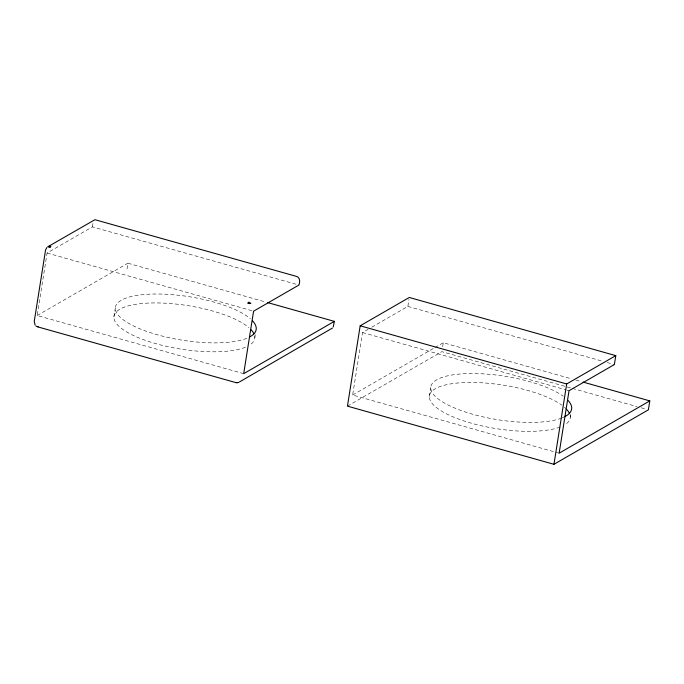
<?xml version="1.0" encoding="UTF-8"?>
<svg xmlns="http://www.w3.org/2000/svg" width="684" height="684" viewBox="0 0 684 684"><rect width="100%" height="100%" fill="white"/><g stroke="black" fill="none" stroke-linecap="round" stroke-linejoin="round"><path stroke-width="0.51" stroke-dasharray="3.42 2.56" d="M127.036 268.906L127.848 263.212L265.512 301.986M243.692 373.669L37.184 315.512L47.085 253.029L92.408 226.874L298.917 285.04M92.408 226.874L93.118 222.411M113.886 316.991L115.297 308.065M254.824 337.751L255.294 334.775M559.144 453.193L352.645 395.036L362.537 332.552L368.086 329.346M371.788 327.217L407.869 306.398L408.964 299.455M429.338 396.515L430.749 387.589M442.668 346.702L443.3 342.735L571.721 378.902M570.276 417.274L570.747 414.299M37.184 315.512L127.848 263.212M352.645 395.036L434.049 348.071M434.973 347.54L443.3 342.735M347.446 406.142L441.881 351.661L571.337 388.119M407.869 306.398L603.066 361.374M607.178 362.537L614.369 364.563M575.825 380.065L580.964 381.51M572.363 388.409L637.086 406.638M641.199 407.792L646.329 409.246M362.537 332.552L565.959 389.846M566.985 390.137L569.037 390.709M47.085 253.029L252.558 310.895M254.653 335.835A71.273 22.025 9 0 1 250.472 344.531M245.402 347.224A71.273 22.025 9 0 1 157.175 344.035L151.754 342.453A71.273 22.025 9 0 1 118.238 310.211L120.538 308.792A71.273 22.025 9 0 1 211.536 310.707L216.948 312.28A71.273 22.025 9 0 1 248.967 327.713M246.813 338.298A71.273 22.025 9 0 1 158.585 335.109L153.173 333.527A71.273 22.025 9 0 1 119.649 301.285L121.957 299.866A71.273 22.025 9 0 1 212.946 301.781L218.367 303.354A71.273 22.025 9 0 1 250.387 318.787M570.105 415.359A71.273 22.025 9 0 1 565.924 424.054M560.093 427.047A71.273 22.025 9 0 1 472.627 423.558L467.206 421.977A71.273 22.025 9 0 1 433.69 389.735L435.99 388.315A71.273 22.025 9 0 1 526.988 390.231L532.4 391.804A71.273 22.025 9 0 1 561.803 405.159M564.42 407.236A71.273 22.025 9 0 1 566.574 409.306M565.035 416.539A71.273 22.025 9 0 1 562.265 417.821M561.504 418.121A71.273 22.025 9 0 1 474.038 414.632L468.625 413.05A71.273 22.025 9 0 1 435.101 380.808L437.409 379.389A71.273 22.025 9 0 1 528.399 381.304L533.819 382.878A71.273 22.025 9 0 1 563.214 396.233"/><path stroke-width="1.03" d="M267.564 302.567L334.348 321.369L333.245 326.986M649.8 400.892L559.144 453.193L569.037 390.709L614.369 364.563L615.78 355.637L409.28 297.472L360.177 325.806L347.446 406.142L553.954 464.299L648.389 409.819L649.8 400.892L583.024 382.082M553.954 464.299L566.677 383.963L615.78 355.637M46.828 247.582L45.563 249.976L34.251 321.386L35.089 325.071M332.458 328.046L239.332 382.023M249.583 337.015L251.883 335.605A71.273 22.025 9 0 0 252.533 320.856M565.035 416.539L567.344 415.128A71.273 22.025 9 0 0 567.994 400.379M47.666 246.856L94.939 219.701L295.719 276.174C300.122 276.746 300.285 281.731 298.917 285.04L253.584 311.186L243.692 373.669L334.348 321.369M35.944 325.892A2.377 0.735 9 0 0 37.338 326.687L38.184 326.738M235.621 382.604L238.331 382.484A2.377 0.735 9 0 1 235.236 382.424L37.723 326.867M360.177 325.806L566.677 383.963M251.122 329.782A71.273 22.025 9 0 1 253.978 333.86M566.574 409.306A71.273 22.025 9 0 1 569.43 413.384M50.402 246.838L49.872 247.548A2.377 0.735 9 0 1 48.667 246.394L50.915 246.402L50.402 246.838M248.301 302.576L247.77 303.286A2.377 0.735 9 0 0 250.866 303.345L248.814 302.14L248.301 302.576"/></g></svg>
